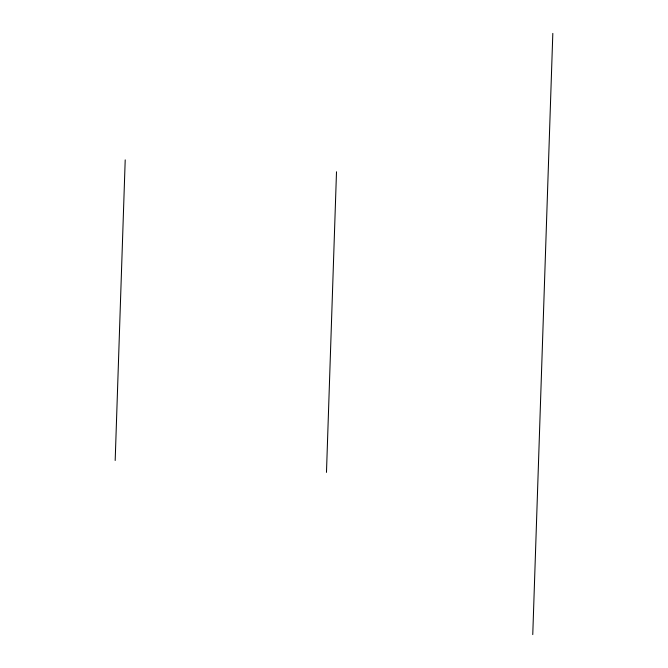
<?xml version="1.0" encoding="UTF-8"?>
<svg xmlns="http://www.w3.org/2000/svg" width="668" height="668" viewBox="0 0 668 668"><rect width="100%" height="100%" fill="white"/><g stroke="black" fill="none" stroke-linecap="round" stroke-linejoin="round"><path stroke-width="1" d="M115.18 460.477L125.208 159.877M326.477 472.385L336.505 171.785M532.763 634.6L552.82 33.4"/></g></svg>
